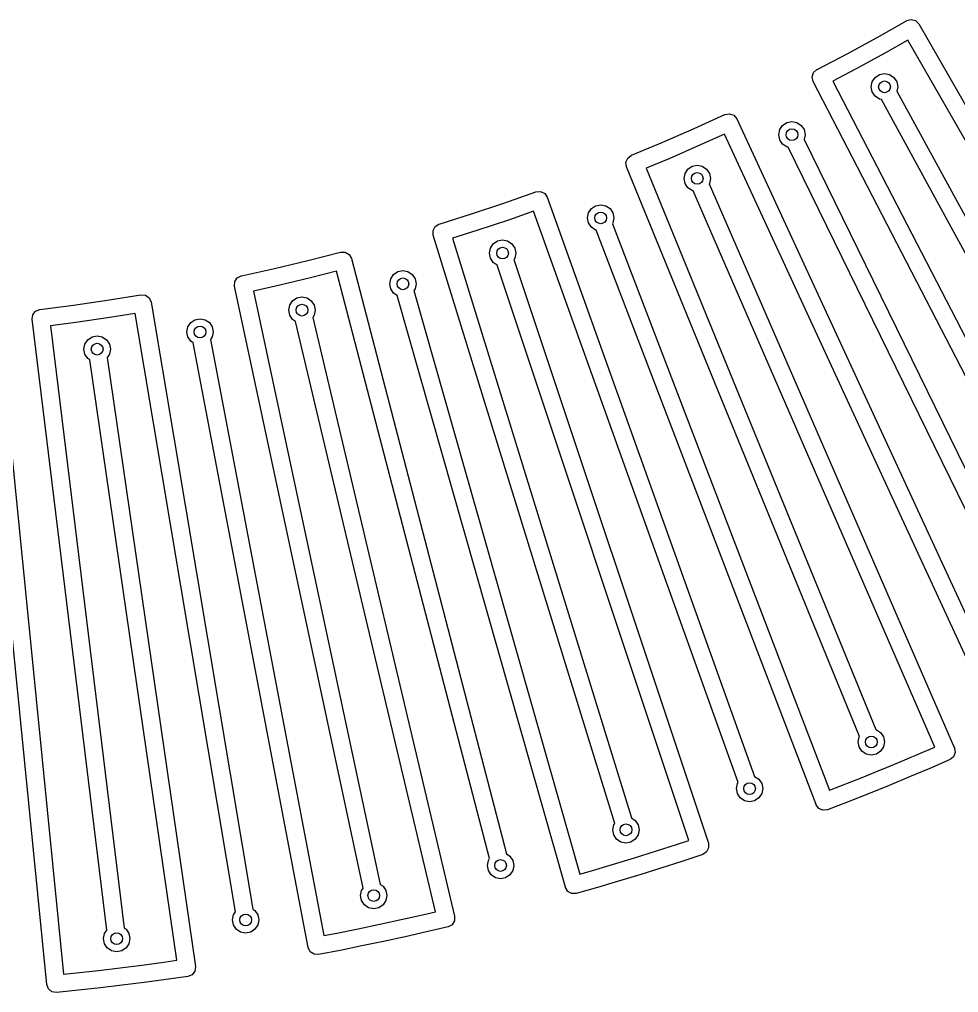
# Model space of a CAD drawing. Extents: x 97 to 314, y -170 to 213.
# Drawn here: x 267.56 to 283.57, y 71.8 to 88.38 of the extents above; entities that cross this region are included whole.
import ezdxf

# ---------------------------------------------------------------- set-up
doc = ezdxf.new("R2010")
doc.units = 0
doc.layers.add('BLACK', color=7, linetype='CONTINUOUS')

msp = doc.modelspace()

# ---------------------------------------------------------------- linework, layer by layer
at = {"layer": 'BLACK', "linetype": 'CONTINUOUS'}
for p, q in [((282.683, 88.3561), (282.758, 88.376)), ((282.758, 88.376), (282.833, 88.3558)), ((282.178, 88.0694), (282.68, 88.3531)), ((282.68, 88.3531), (282.683, 88.3559)), ((282.683, 88.356), (282.683, 88.3561)), ((282.683, 88.3559), (282.683, 88.356)), ((282.833, 88.3558), (282.888, 88.3008)), ((282.888, 88.3008), (288.113, 79.2069)), ((281.668, 87.7914), (282.178, 88.0694)), ((282.702, 88.0222), (282.323, 87.8081)), ((287.852, 79.059), (282.702, 88.0222)), ((281.158, 87.5228), (281.668, 87.7914)), ((282.323, 87.8081), (281.809, 87.528)), ((281.073, 87.3957), (281.097, 87.4697)), ((281.09, 87.3199), (281.073, 87.3957)), ((281.097, 87.4697), (281.154, 87.522)), ((281.154, 87.522), (281.158, 87.5228)), ((281.809, 87.528), (281.424, 87.3253)), ((282.098, 87.3143), (282.147, 87.3873)), ((282.147, 87.3873), (282.22, 87.4361)), ((282.22, 87.4361), (282.306, 87.4532)), ((282.306, 87.4532), (282.392, 87.4361)), ((282.392, 87.4361), (282.465, 87.3873)), ((282.465, 87.3873), (282.514, 87.3143)), ((285.904, 78.0052), (281.09, 87.3199)), ((281.424, 87.3253), (286.171, 78.1419)), ((282.081, 87.2282), (282.098, 87.3143)), ((282.098, 87.1421), (282.081, 87.2282)), ((282.514, 87.3143), (282.531, 87.2282)), ((282.531, 87.2282), (282.517, 87.1555)), ((282.147, 87.0691), (282.098, 87.1421)), ((282.22, 87.0203), (282.147, 87.0691)), ((282.517, 87.1555), (287.537, 77.9501)), ((282.252, 87.0139), (282.22, 87.0203)), ((287.202, 77.9384), (282.252, 87.0139)), ((279.061, 86.5163), (279.586, 86.7542)), ((279.586, 86.7542), (279.589, 86.7568)), ((279.589, 86.7568), (279.59, 86.7568)), ((279.59, 86.757), (279.666, 86.7702)), ((279.59, 86.7568), (279.59, 86.757)), ((279.666, 86.7702), (279.739, 86.7433)), ((279.739, 86.7433), (279.789, 86.6837)), ((279.789, 86.6837), (284.185, 77.1636)), ((280.52, 86.4984), (280.569, 86.5714)), ((280.569, 86.5714), (280.642, 86.6202)), ((280.642, 86.6202), (280.728, 86.6373)), ((280.728, 86.6373), (280.814, 86.6202)), ((280.814, 86.6202), (280.887, 86.5714)), ((280.887, 86.5714), (280.936, 86.4984)), ((278.528, 86.2846), (279.061, 86.5163)), ((279.579, 86.4227), (279.182, 86.2431)), ((283.912, 77.0407), (279.579, 86.4227)), ((280.503, 86.4123), (280.52, 86.4984)), ((280.52, 86.3262), (280.503, 86.4123)), ((280.936, 86.4984), (280.953, 86.4123)), ((280.953, 86.4123), (280.936, 86.328)), ((277.996, 86.0624), (278.528, 86.2846)), ((279.182, 86.2431), (278.646, 86.0097)), ((280.569, 86.2532), (280.52, 86.3262)), ((280.642, 86.2044), (280.569, 86.2532)), ((280.936, 86.328), (285.476, 77.046)), ((277.93, 86.0149), (277.992, 86.0619)), ((277.992, 86.0619), (277.996, 86.0624)), ((280.665, 86.1998), (280.642, 86.2044)), ((285.271, 76.7817), (280.665, 86.1998)), ((277.9, 85.9433), (277.93, 86.0149)), ((277.91, 85.8663), (277.9, 85.9433)), ((278.646, 86.0097), (278.244, 85.842)), ((279.028, 85.8749), (279.114, 85.892)), ((279.114, 85.892), (279.2, 85.8749)), ((281.879, 76.1608), (277.91, 85.8663)), ((278.244, 85.842), (282.156, 76.2759)), ((278.889, 85.667), (278.906, 85.7531)), ((278.906, 85.7531), (278.955, 85.8261)), ((278.955, 85.8261), (279.028, 85.8749)), ((279.2, 85.8749), (279.273, 85.8261)), ((279.273, 85.8261), (279.322, 85.7531)), ((279.322, 85.7531), (279.339, 85.667)), ((278.906, 85.5809), (278.889, 85.667)), ((278.955, 85.5079), (278.906, 85.5809)), ((279.322, 85.5809), (279.318, 85.5747)), ((279.318, 85.5747), (283.501, 75.9613)), ((279.339, 85.667), (279.322, 85.5809)), ((275.818, 85.2459), (276.363, 85.4363)), ((276.363, 85.4363), (276.366, 85.4386)), ((276.366, 85.4387), (276.444, 85.4451)), ((276.366, 85.4386), (276.366, 85.4387)), ((276.366, 85.4386), (276.366, 85.4386)), ((276.444, 85.4451), (276.514, 85.4119)), ((276.514, 85.4119), (276.558, 85.348)), ((279.028, 85.4591), (278.955, 85.5079)), ((279.042, 85.4563), (279.028, 85.4591)), ((283.166, 75.9793), (279.042, 85.4563)), ((275.267, 85.0624), (275.818, 85.2459)), ((276.558, 85.348), (280.091, 75.4787)), ((274.717, 84.8883), (275.267, 85.0624)), ((276.326, 85.1068), (275.915, 84.963)), ((279.81, 75.374), (276.326, 85.1068)), ((277.244, 84.9944), (277.261, 85.0805)), ((277.261, 85.0805), (277.31, 85.1535)), ((277.31, 85.1535), (277.383, 85.2023)), ((277.383, 85.2023), (277.469, 85.2194)), ((277.469, 85.2194), (277.555, 85.2023)), ((277.555, 85.2023), (277.628, 85.1535)), ((277.628, 85.1535), (277.677, 85.0805)), ((277.677, 85.0805), (277.694, 84.9944)), ((275.915, 84.963), (275.36, 84.7782)), ((277.261, 84.9083), (277.244, 84.9944)), ((277.31, 84.8353), (277.261, 84.9083)), ((277.677, 84.9083), (277.668, 84.8947)), ((277.668, 84.8947), (281.367, 75.2437)), ((277.694, 84.9944), (277.677, 84.9083)), ((274.611, 84.7782), (274.648, 84.8468)), ((274.614, 84.7006), (274.611, 84.7782)), ((274.648, 84.8468), (274.713, 84.8882)), ((274.713, 84.8882), (274.717, 84.8883)), ((275.36, 84.7782), (274.945, 84.6468)), ((277.383, 84.7865), (277.31, 84.8353)), ((277.389, 84.7854), (277.383, 84.7865)), ((281.14, 74.9986), (277.389, 84.7854)), ((277.707, 74.6786), (274.614, 84.7006)), ((274.945, 84.6468), (277.992, 74.7717)), ((275.637, 84.5544), (275.71, 84.6031)), ((275.71, 84.6031), (275.796, 84.6203)), ((275.796, 84.6203), (275.882, 84.6031)), ((275.882, 84.6031), (275.955, 84.5544)), ((272.476, 84.2684), (273.035, 84.4097)), ((273.035, 84.4097), (273.038, 84.4117)), ((273.038, 84.4117), (273.039, 84.4118)), ((273.038, 84.4117), (273.038, 84.4117)), ((273.039, 84.4118), (273.116, 84.4112)), ((273.116, 84.4112), (273.183, 84.3719)), ((275.571, 84.3953), (275.588, 84.4814)), ((275.588, 84.3092), (275.571, 84.3953)), ((275.588, 84.4814), (275.637, 84.5544)), ((275.955, 84.5544), (276.004, 84.4814)), ((276.004, 84.4814), (276.021, 84.3953)), ((276.021, 84.3953), (276.004, 84.3092)), ((271.911, 84.1345), (272.476, 84.2684)), ((273.183, 84.3719), (273.222, 84.3044)), ((273.222, 84.3044), (275.866, 74.1567)), ((275.637, 84.2362), (275.588, 84.3092)), ((275.706, 84.1898), (275.637, 84.2362)), ((276.004, 84.3092), (275.99, 84.2881)), ((275.99, 84.2881), (279.304, 74.3385)), ((271.347, 84.0099), (271.911, 84.1345)), ((272.969, 84.0847), (272.547, 83.978)), ((275.576, 74.0796), (272.969, 84.0847)), ((273.939, 84.0304), (274.012, 84.0792)), ((274.012, 84.0792), (274.098, 84.0963)), ((274.098, 84.0963), (274.184, 84.0792)), ((274.184, 84.0792), (274.257, 84.0304)), ((278.972, 74.3862), (275.706, 84.1898)), ((271.228, 83.832), (271.232, 83.9096)), ((271.232, 83.9096), (271.274, 83.9748)), ((271.274, 83.9748), (271.343, 84.0101)), ((271.343, 84.0101), (271.347, 84.0099)), ((272.547, 83.978), (271.977, 83.8431)), ((273.873, 83.8713), (273.89, 83.9574)), ((273.89, 83.9574), (273.939, 84.0304)), ((274.257, 84.0304), (274.306, 83.9574)), ((274.306, 83.9574), (274.323, 83.8713)), ((273.419, 73.5745), (271.228, 83.832)), ((271.977, 83.8431), (271.553, 83.7491)), ((271.553, 83.7491), (273.712, 73.6394)), ((273.89, 83.7852), (273.873, 83.8713)), ((273.939, 83.7122), (273.89, 83.7852)), ((274.306, 83.7852), (274.287, 83.7564)), ((274.287, 83.7564), (277.115, 73.8131)), ((274.323, 83.8713), (274.306, 83.7852)), ((268.485, 83.5082), (269.059, 83.5914)), ((269.059, 83.5914), (269.629, 83.6825)), ((269.629, 83.6825), (269.632, 83.6842)), ((269.632, 83.6842), (269.633, 83.6841)), ((269.633, 83.6841), (269.633, 83.6842)), ((269.633, 83.6842), (269.71, 83.6768)), ((269.71, 83.6768), (269.773, 83.6317)), ((269.773, 83.6317), (269.806, 83.5611)), ((272.17, 83.5092), (272.219, 83.5822)), ((272.219, 83.5822), (272.292, 83.6309)), ((272.292, 83.6309), (272.378, 83.6481)), ((272.378, 83.6481), (272.464, 83.6309)), ((272.464, 83.6309), (272.537, 83.5822)), ((272.537, 83.5822), (272.586, 83.5092)), ((273.999, 83.6723), (273.939, 83.7122)), ((276.867, 73.5891), (273.999, 83.6723)), ((267.789, 83.3443), (267.832, 83.3992)), ((267.832, 83.3992), (267.837, 83.4055)), ((267.837, 83.4055), (267.909, 83.4346)), ((267.909, 83.4346), (267.913, 83.434)), ((267.913, 83.434), (268.485, 83.5082)), ((269.806, 83.5611), (271.539, 73.2172)), ((272.153, 83.4231), (272.17, 83.5092)), ((272.17, 83.337), (272.153, 83.4231)), ((272.586, 83.5092), (272.603, 83.4231)), ((272.603, 83.4231), (272.586, 83.337)), ((267.778, 83.2675), (267.779, 83.2768)), ((269.05, 72.8578), (267.778, 83.2675)), ((267.779, 83.2768), (267.789, 83.3443)), ((269.104, 83.2959), (268.525, 83.212)), ((269.534, 83.3646), (269.104, 83.2959)), ((271.243, 73.1683), (269.534, 83.3646)), ((270.481, 83.2109), (270.554, 83.2597)), ((270.554, 83.2597), (270.64, 83.2768)), ((270.64, 83.2768), (270.726, 83.2597)), ((270.726, 83.2597), (270.799, 83.2109)), ((272.219, 83.264), (272.17, 83.337)), ((272.269, 83.2301), (272.219, 83.264)), ((272.586, 83.337), (272.561, 83.3001)), ((272.561, 83.3001), (274.979, 73.0946)), ((268.525, 83.212), (268.094, 83.1561)), ((268.094, 83.1561), (269.348, 72.8941)), ((270.415, 83.0518), (270.432, 83.1379)), ((270.432, 83.1379), (270.481, 83.2109)), ((270.799, 83.2109), (270.848, 83.1379)), ((270.848, 83.1379), (270.865, 83.0518)), ((274.653, 73.1716), (272.269, 83.2301)), ((268.679, 82.8442), (268.728, 82.9172)), ((268.728, 82.9172), (268.801, 82.9659)), ((268.801, 82.9659), (268.887, 82.9831)), ((268.887, 82.9831), (268.973, 82.9659)), ((268.973, 82.9659), (269.046, 82.9172)), ((269.046, 82.9172), (269.095, 82.8442)), ((270.432, 82.9657), (270.415, 83.0518)), ((270.481, 82.8927), (270.432, 82.9657)), ((270.848, 82.9657), (270.818, 82.9206)), ((270.818, 82.9206), (272.752, 72.7656)), ((270.865, 83.0518), (270.848, 82.9657)), ((268.662, 82.7581), (268.679, 82.8442)), ((268.679, 82.672), (268.662, 82.7581)), ((269.095, 82.8442), (269.112, 82.7581)), ((269.112, 82.7581), (269.095, 82.672)), ((270.523, 82.8646), (270.481, 82.8927)), ((272.485, 72.5646), (270.523, 82.8646)), ((268.728, 82.599), (268.679, 82.672)), ((268.762, 82.5763), (268.728, 82.599)), ((270.243, 72.3452), (268.762, 82.5763)), ((269.095, 82.672), (269.059, 82.618)), ((269.059, 82.618), (270.562, 72.2395)), ((268.03, 71.9329), (266.99, 82.3661)), ((267.289, 82.3932), (268.314, 72.1094)), ((282.156, 76.2759), (282.167, 76.2737)), ((282.167, 76.2737), (282.24, 76.2249)), ((281.856, 76.0658), (281.873, 76.1519)), ((281.873, 76.1519), (281.879, 76.1608)), ((282.24, 76.2249), (282.289, 76.1519)), ((282.289, 76.1519), (282.306, 76.0658)), ((281.873, 75.9797), (281.856, 76.0658)), ((281.922, 75.9067), (281.873, 75.9797)), ((282.289, 75.9797), (282.24, 75.9067)), ((282.306, 76.0658), (282.289, 75.9797)), ((282.96, 75.8906), (283.166, 75.9793)), ((283.501, 75.9613), (283.512, 75.8845)), ((281.995, 75.858), (281.922, 75.9067)), ((282.081, 75.8408), (281.995, 75.858)), ((282.167, 75.858), (282.081, 75.8408)), ((282.24, 75.9067), (282.167, 75.858)), ((282.615, 75.7452), (282.96, 75.8906)), ((283.484, 75.8122), (283.423, 75.7639)), ((283.512, 75.8845), (283.484, 75.8122)), ((282.271, 75.6028), (282.615, 75.7452)), ((283.077, 75.615), (282.731, 75.4687)), ((283.423, 75.7638), (283.077, 75.615)), ((283.423, 75.7639), (283.423, 75.7639)), ((283.423, 75.7639), (283.423, 75.7638)), ((283.423, 75.7638), (283.423, 75.7638)), ((280.091, 75.4787), (280.092, 75.4785)), ((280.092, 75.4785), (280.165, 75.4297)), ((281.575, 75.3244), (281.923, 75.4621)), ((281.923, 75.4621), (282.268, 75.6019)), ((282.268, 75.6019), (282.27, 75.6027)), ((282.27, 75.6027), (282.271, 75.6028)), ((282.731, 75.4687), (282.383, 75.325)), ((279.781, 75.2706), (279.798, 75.3567)), ((279.798, 75.3567), (279.81, 75.374)), ((280.165, 75.4297), (280.214, 75.3567)), ((280.214, 75.3567), (280.231, 75.2706)), ((281.367, 75.2437), (281.575, 75.3244)), ((282.383, 75.325), (282.034, 75.1839)), ((282.383, 75.325), (282.383, 75.325)), ((279.798, 75.1845), (279.781, 75.2706)), ((279.847, 75.1115), (279.798, 75.1845)), ((279.92, 75.0627), (279.847, 75.1115)), ((280.165, 75.1115), (280.092, 75.0627)), ((280.214, 75.1845), (280.165, 75.1115)), ((280.231, 75.2706), (280.214, 75.1845)), ((282.034, 75.1839), (281.685, 75.0454)), ((280.006, 75.0456), (279.92, 75.0627)), ((280.092, 75.0627), (280.006, 75.0456)), ((281.14, 74.9958), (281.14, 74.9986)), ((281.186, 74.933), (281.14, 74.9958)), ((281.685, 75.0454), (281.334, 74.9097)), ((281.257, 74.9013), (281.186, 74.933)), ((281.334, 74.9094), (281.257, 74.9013)), ((281.334, 74.9097), (281.334, 74.9097)), ((281.334, 74.9097), (281.334, 74.9097)), ((281.334, 74.9097), (281.334, 74.9094)), ((281.334, 74.9094), (281.334, 74.9094)), ((277.674, 74.5687), (277.691, 74.6548)), ((277.691, 74.6548), (277.707, 74.6786)), ((277.992, 74.7717), (278.058, 74.7278)), ((278.058, 74.7278), (278.107, 74.6548)), ((278.107, 74.6548), (278.124, 74.5687)), ((277.691, 74.4825), (277.674, 74.5687)), ((277.74, 74.4096), (277.691, 74.4825)), ((278.107, 74.4825), (278.058, 74.4096)), ((278.124, 74.5687), (278.107, 74.4825)), ((277.813, 74.3608), (277.74, 74.4096)), ((277.899, 74.3437), (277.813, 74.3608)), ((277.985, 74.3608), (277.899, 74.3437)), ((278.058, 74.4096), (277.985, 74.3608)), ((278.403, 74.2019), (278.759, 74.3161)), ((278.759, 74.3161), (278.972, 74.3862)), ((279.304, 74.3385), (279.308, 74.261)), ((275.866, 74.1567), (275.921, 74.1198)), ((275.921, 74.1198), (275.97, 74.0468)), ((278.047, 74.0907), (278.403, 74.2019)), ((279.209, 74.1487), (278.851, 74.0311)), ((279.274, 74.1916), (279.209, 74.1488)), ((279.209, 74.1488), (279.209, 74.1488)), ((279.209, 74.1488), (279.209, 74.1487)), ((279.209, 74.1487), (279.209, 74.1487)), ((279.308, 74.261), (279.274, 74.1916)), ((275.537, 73.9607), (275.554, 74.0468)), ((275.554, 73.8746), (275.537, 73.9607)), ((275.554, 74.0468), (275.576, 74.0796)), ((275.97, 74.0468), (275.987, 73.9607)), ((275.987, 73.9607), (275.97, 73.8746)), ((277.329, 73.875), (277.688, 73.9813)), ((277.688, 73.9813), (278.044, 74.0899)), ((278.044, 74.0899), (278.046, 74.0906)), ((278.046, 74.0906), (278.047, 74.0907)), ((278.851, 74.0311), (278.493, 73.9162)), ((275.603, 73.8016), (275.554, 73.8746)), ((275.676, 73.7529), (275.603, 73.8016)), ((275.921, 73.8016), (275.848, 73.7529)), ((275.97, 73.8746), (275.921, 73.8016)), ((277.115, 73.8131), (277.329, 73.875)), ((278.134, 73.8039), (277.774, 73.6943)), ((278.493, 73.9162), (278.134, 73.8039)), ((278.134, 73.8039), (278.134, 73.8039)), ((278.134, 73.8039), (278.134, 73.8039)), ((273.712, 73.6394), (273.76, 73.6077)), ((275.762, 73.7357), (275.676, 73.7529)), ((275.848, 73.7529), (275.762, 73.7357)), ((277.774, 73.6943), (277.413, 73.5874)), ((273.376, 73.4486), (273.393, 73.5347)), ((273.393, 73.5347), (273.419, 73.5745)), ((273.76, 73.6077), (273.808, 73.5347)), ((273.808, 73.5347), (273.826, 73.4486)), ((276.867, 73.5864), (276.867, 73.5891)), ((276.906, 73.5197), (276.867, 73.5864)), ((276.974, 73.482), (276.906, 73.5197)), ((277.052, 73.4831), (276.974, 73.482)), ((277.053, 73.4833), (277.052, 73.4831)), ((277.052, 73.4831), (277.052, 73.4831)), ((277.413, 73.5874), (277.053, 73.4833)), ((277.053, 73.4833), (277.053, 73.4833)), ((277.053, 73.4833), (277.053, 73.4833)), ((273.393, 73.3625), (273.376, 73.4486)), ((273.441, 73.2895), (273.393, 73.3625)), ((273.514, 73.2407), (273.441, 73.2895)), ((273.76, 73.2895), (273.687, 73.2407)), ((273.808, 73.3625), (273.76, 73.2895)), ((273.826, 73.4486), (273.808, 73.3625)), ((271.193, 73.0327), (271.21, 73.1188)), ((271.21, 73.1188), (271.243, 73.1683)), ((271.539, 73.2172), (271.577, 73.1918)), ((271.577, 73.1918), (271.626, 73.1188)), ((271.626, 73.1188), (271.643, 73.0327)), ((273.601, 73.2236), (273.514, 73.2407)), ((273.687, 73.2407), (273.601, 73.2236)), ((274.07, 73.0385), (274.434, 73.1207)), ((274.434, 73.1207), (274.653, 73.1716)), ((271.21, 72.9466), (271.193, 73.0327)), ((271.643, 73.0327), (271.626, 72.9466)), ((273.338, 72.8823), (273.703, 72.9588)), ((273.703, 72.9588), (273.704, 72.9594)), ((273.704, 72.9594), (273.704, 72.9594)), ((273.704, 72.9594), (273.705, 72.9593)), ((273.705, 72.9593), (274.07, 73.0385)), ((274.977, 73.017), (274.936, 72.9509)), ((274.979, 73.0946), (274.977, 73.017)), ((268.995, 72.7144), (269.012, 72.8005)), ((269.012, 72.8005), (269.05, 72.8578)), ((269.348, 72.8941), (269.379, 72.8735)), ((269.379, 72.8735), (269.427, 72.8005)), ((269.427, 72.8005), (269.445, 72.7144)), ((271.259, 72.8736), (271.21, 72.9466)), ((271.332, 72.8249), (271.259, 72.8736)), ((271.418, 72.8077), (271.332, 72.8249)), ((271.504, 72.8249), (271.418, 72.8077)), ((271.577, 72.8736), (271.504, 72.8249)), ((271.626, 72.9466), (271.577, 72.8736)), ((272.752, 72.7656), (272.971, 72.8082)), ((272.971, 72.8082), (273.338, 72.8823)), ((274.501, 72.8286), (274.134, 72.746)), ((274.868, 72.914), (274.501, 72.8286)), ((274.936, 72.9509), (274.868, 72.9141)), ((274.868, 72.9141), (274.868, 72.9141)), ((274.868, 72.9141), (274.868, 72.914)), ((269.012, 72.6283), (268.995, 72.7144)), ((269.06, 72.5553), (269.012, 72.6283)), ((269.427, 72.6283), (269.379, 72.5553)), ((269.445, 72.7144), (269.427, 72.6283)), ((273.767, 72.666), (273.399, 72.5888)), ((274.134, 72.746), (273.767, 72.666)), ((273.767, 72.666), (273.767, 72.666)), ((273.767, 72.666), (273.767, 72.666)), ((273.767, 72.666), (273.767, 72.666)), ((269.133, 72.5065), (269.06, 72.5553)), ((269.22, 72.4894), (269.133, 72.5065)), ((269.306, 72.5065), (269.22, 72.4894)), ((269.379, 72.5553), (269.306, 72.5065)), ((272.485, 72.5618), (272.485, 72.5646)), ((272.519, 72.4919), (272.485, 72.5618)), ((272.583, 72.4482), (272.519, 72.4919)), ((273.03, 72.5143), (272.661, 72.4427)), ((273.399, 72.5888), (273.03, 72.5143)), ((269.65, 72.2644), (270.021, 72.3138)), ((270.021, 72.3138), (270.243, 72.3452)), ((272.66, 72.4425), (272.583, 72.4482)), ((272.661, 72.4427), (272.66, 72.4425)), ((272.66, 72.4425), (272.66, 72.4425)), ((272.661, 72.4427), (272.661, 72.4426)), ((272.661, 72.4426), (272.661, 72.4427)), ((268.314, 72.1094), (268.536, 72.1324)), ((268.536, 72.1324), (268.908, 72.1736)), ((268.908, 72.1736), (269.278, 72.2175)), ((269.278, 72.2175), (269.279, 72.218)), ((269.279, 72.218), (269.279, 72.218)), ((269.279, 72.218), (269.28, 72.2179)), ((269.28, 72.2179), (269.281, 72.2178)), ((269.281, 72.2178), (269.65, 72.2644)), ((270.552, 72.1624), (270.506, 72.1002)), ((270.562, 72.2395), (270.552, 72.1624)), ((269.689, 71.9672), (269.316, 71.9202)), ((270.062, 72.017), (269.689, 71.9672)), ((270.434, 72.0695), (270.062, 72.017)), ((270.435, 72.0695), (270.434, 72.0696)), ((270.434, 72.0696), (270.434, 72.0695)), ((270.434, 72.0695), (270.434, 72.0695)), ((270.506, 72.1002), (270.435, 72.0695)), ((268.03, 71.9301), (268.03, 71.9329)), ((268.057, 71.8575), (268.03, 71.9301)), ((268.117, 71.8083), (268.057, 71.8575)), ((268.194, 71.7958), (268.117, 71.8083)), ((268.195, 71.7958), (268.194, 71.7958)), ((268.568, 71.8345), (268.195, 71.7958)), ((268.195, 71.7958), (268.195, 71.7958)), ((268.195, 71.7958), (268.195, 71.7958)), ((268.942, 71.8759), (268.568, 71.8345)), ((269.316, 71.9202), (268.942, 71.8759)), ((269.316, 71.9202), (269.316, 71.9202)), ((269.316, 71.9202), (269.316, 71.9202)), ((269.316, 71.9202), (269.316, 71.9202)), ((269.316, 71.9202), (269.316, 71.9202))]:
    msp.add_line(p, q, dxfattribs=at)
at = {"layer": 'BLACK'}
for centre in [(282.306, 87.2282), (280.728, 86.4123), (279.114, 85.667), (277.469, 84.9944), (275.796, 84.3953), (274.098, 83.8713), (272.378, 83.4231), (270.64, 83.0518), (268.887, 82.7581), (282.081, 76.0658), (280.006, 75.2706), (277.899, 74.5687), (275.762, 73.9607), (273.601, 73.4486), (271.418, 73.0327), (269.22, 72.7144)]:
    msp.add_circle(centre, 0.1, dxfattribs=at)

doc.saveas('drawing.dxf')
